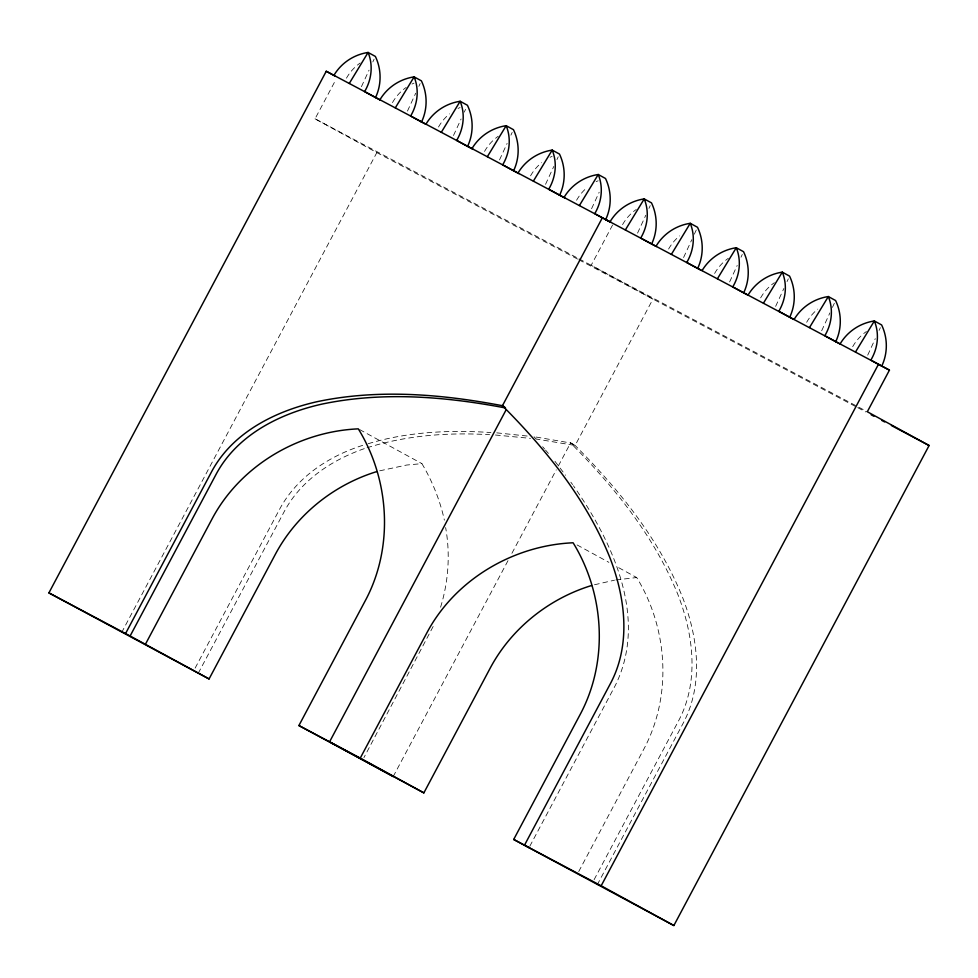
<?xml version="1.0" encoding="UTF-8"?>
<svg xmlns="http://www.w3.org/2000/svg" width="978" height="978" viewBox="0 0 978 978"><rect width="100%" height="100%" fill="white"/><g stroke="black" fill="none" stroke-linecap="round" stroke-linejoin="round"><path stroke-width="0.73" stroke-dasharray="4.89 3.67" d="M440.589 607.204C448.486 581.555 450.381 554.013 445.638 527.582M361.432 86.675L369.036 70.171M372.838 61.932L374.097 59.181M407.459 111.089L415.699 93.216M418.865 86.345L420.124 83.595M453.486 135.502L461.09 118.998M464.257 112.128L465.528 109.377M499.514 159.915L507.117 143.411M510.919 135.16L512.179 132.409M545.541 184.329L553.78 166.456M556.947 159.573L558.206 156.822M591.568 208.73L599.172 192.238M637.558 233.119L645.786 215.246M648.952 208.375L650.223 205.624M683.585 257.532L691.813 239.659M694.343 234.158L696.25 230.038M729.612 281.945L737.204 265.441M741.006 257.202L742.278 254.451M775.64 306.358L783.867 288.486M787.033 281.615L788.305 278.864M821.667 330.772L829.894 312.899M832.425 307.398L834.332 303.278M867.694 355.185L875.286 338.681M879.088 330.43L880.359 327.679M433.144 626.482L363.926 757.644M577.521 259.06L376.823 152.605L315.038 118.815L335.723 79.903M121.59 632.632L376.823 152.605M195.123 668.121L280.001 508.499C297.923 475.626 331.566 454.428 366.762 444.11M198.241 673.292L284.549 510.981C301.444 479.746 332.703 459.403 365.625 448.181M612.583 225.013L591.177 265.282L652.962 299.06L575.113 445.467L570.577 442.985L556.983 468.535M393.18 776.605L508.34 560.015M511.922 553.291L556.262 469.88M529.783 846.288L615.37 685.321C648.402 618.182 612.644 541.873 573.45 485.797M578.719 871.569L643.5 749.735C672.289 696.409 668.206 628.768 636.702 577.546L615.504 565.956M594.086 879.723L678.964 720.089C699.466 680.847 693.304 633.903 677.717 594.111C654.172 536.164 614.16 486.677 570.345 442.741L575.443 445.516L536.299 439.036M597.203 884.882L683.512 722.583C704.001 683.329 697.852 636.385 682.265 596.592C658.72 538.646 618.707 489.159 574.881 445.222M368.18 443.719C407.789 431.701 449.819 429.843 490.919 432.533M367.043 447.777C406.518 435.259 448.462 432.264 489.623 434.697M379.684 470.834L406.579 465.051L421.909 463.633C432.325 481.139 439.99 500.247 444.379 520.149M594.477 584.758L614.514 580.186M615.883 579.942L636.702 577.546M496.751 432.851L528.829 436.212M495.455 435.014L530.455 438.364M536.127 437.056L570.895 443.034M315.038 118.815L577.705 258.131M579.049 258.852L867.315 411.738M578.878 259.769L856.361 406.946M857.706 407.655L865.787 411.946M577.081 544.942L608.878 562.338M359.635 429.574L421.909 463.633M534.049 436.726L535.968 438.951M542.668 446.738L544.575 448.963M545.528 450.076L548.401 453.401M554.954 461.298L565.553 475.235M570.846 482.203L572.607 484.526M852.694 346.677A46.651 42.983 -85.4 0 1 862.865 334.28M863.733 333.547A46.651 42.983 -85.4 0 1 866.435 331.518M714.612 273.449A46.651 42.983 -85.4 0 1 724.784 261.04M725.652 260.319A46.651 42.983 -85.4 0 1 728.353 258.278M806.667 322.275A46.651 42.983 -85.4 0 1 817.706 309.134M760.639 297.862A46.651 42.983 -85.4 0 1 774.38 282.691M622.558 224.622A46.651 42.983 -85.4 0 1 636.299 209.451M668.585 249.035A46.651 42.983 -85.4 0 1 679.624 235.906M346.444 78.179A46.651 42.983 -85.4 0 1 360.185 63.008M484.526 151.419A46.651 42.983 -85.4 0 1 494.685 139.01M495.565 138.277A46.651 42.983 -85.4 0 1 498.267 136.248M392.471 102.592A46.651 42.983 -85.4 0 1 406.212 87.421M412.007 84.047A46.651 42.983 -85.4 0 1 414.036 83.13M438.499 127.006A46.651 42.983 -85.4 0 1 449.538 113.876M458.034 108.46A46.651 42.983 -85.4 0 1 460.063 107.543M576.58 200.233A46.651 42.983 -85.4 0 1 586.751 187.837M596.115 181.688A46.651 42.983 -85.4 0 1 598.145 180.783M530.553 175.82A46.651 42.983 -85.4 0 1 541.592 162.69M550.088 157.275A46.651 42.983 -85.4 0 1 552.118 156.37"/><path stroke-width="1.47" d="M376.738 471.604C333.889 484.758 296.334 514.721 275.283 554.44L209.072 678.952L48.9 592.888L326.249 71.26L889.442 370.136L867.315 411.738L929.1 445.516L673.866 925.543L513.694 839.466L579.905 714.955C608.683 661.629 604.612 594.001 573.108 542.778C512.985 545.406 454.611 579.856 426.481 633.585L360.271 758.097L423.865 792.877L490.076 668.365C511.127 628.646 548.682 598.67 591.531 585.529M209.072 678.952L125.563 633.536L211.859 471.237C232.96 432.264 275.344 411.102 317.055 401.701C378.303 388.731 441.763 394.122 502.753 405.772M130.098 636.03L216.407 473.719C237.507 434.758 279.879 413.584 321.603 404.183C382.227 391.371 445.063 396.457 505.479 407.948M145.477 644.172L211.676 519.66C239.818 465.944 298.192 431.481 358.315 428.853C389.806 480.076 393.889 547.704 365.112 601.03L298.901 725.554L423.865 792.877M602.399 217.715L502.435 405.723L504.697 406.958M506.262 409.55L329.586 741.825L393.18 776.605M673.866 925.543L601.177 885.799L878.537 364.171M349.268 83.46L368.095 52.457L375.369 56.431A46.651 45.086 81.2 0 1 375.515 97.568L364.611 91.602A46.651 42.934 -37.7 0 0 368.095 52.457A46.651 45.025 -24 0 0 333.926 75.33M395.295 107.873L414.122 76.871L421.396 80.844A46.651 45.086 81.2 0 1 421.542 121.969L410.638 116.015A46.651 42.934 -37.7 0 0 414.122 76.871A46.651 45.025 -24 0 0 379.953 99.732M441.322 132.287L460.149 101.284L467.423 105.257A46.651 45.086 81.2 0 1 467.57 146.382L456.665 140.429A46.651 42.934 -37.7 0 0 460.149 101.284A46.651 45.025 -24 0 0 425.98 124.145M487.35 156.7L506.176 125.685L513.45 129.671A46.651 45.086 81.2 0 1 513.597 170.795L519 173.668M533.377 181.113L552.203 150.099L559.477 154.072A46.651 45.086 81.2 0 1 559.624 195.209L548.719 189.243A46.651 42.934 -37.7 0 0 552.203 150.099A46.651 45.025 -24 0 0 518.034 172.972M579.404 205.527L598.243 174.512L605.504 178.485A46.651 45.086 81.2 0 1 605.651 219.622M625.382 229.903L644.221 198.901L651.482 202.874A46.651 45.086 81.2 0 1 651.629 244.011L640.724 238.045A46.651 42.934 -37.7 0 0 644.221 198.901A46.651 45.025 -24 0 0 610.04 221.774M671.409 254.317L690.248 223.314L697.51 227.287A46.651 45.086 81.2 0 1 697.656 268.424L686.752 262.459A46.651 42.934 -37.7 0 0 690.248 223.314A46.651 45.025 -24 0 0 656.067 246.187M717.436 278.73L736.275 247.727L743.537 251.701A46.651 45.086 81.2 0 1 743.683 292.838L732.779 286.872A46.651 42.934 -37.7 0 0 736.275 247.727A46.651 45.025 -24 0 0 702.094 270.6M763.463 303.143L782.302 272.141L789.564 276.114A46.651 45.086 81.2 0 1 789.711 317.239L793.794 319.415M809.491 327.557L828.329 296.554L835.591 300.527A46.651 45.086 81.2 0 1 835.738 341.652L824.833 335.699A46.651 42.934 -37.7 0 0 828.329 296.554A46.651 45.025 -24 0 0 794.148 319.415M855.518 351.97L874.356 320.955L881.618 324.94A46.651 45.086 81.2 0 1 881.765 366.065L870.86 360.1A46.651 42.934 -37.7 0 0 874.356 320.955A46.651 45.025 -24 0 0 840.175 343.828M374.867 97.225L380.259 100.086M420.674 121.516L426.066 124.377M466.469 145.808L473.205 149.377M559.416 195.099L564.807 197.959M605.211 219.39L610.602 222.25M652.363 244.39L656.397 246.542M698.158 268.681L700.859 270.111M743.965 292.972L747.999 295.124M835.554 341.554L839.601 343.706M881.361 365.845L889.442 370.136M871.178 414.806L873.867 416.225M881.948 420.516L884.65 421.946M891.386 425.516L929.1 445.516M48.9 592.888L125.563 633.536M298.901 725.554L360.271 758.097M513.694 839.466L601.177 885.799M789.711 317.239L778.806 311.285A46.651 42.934 -37.7 0 0 782.302 272.141A46.651 45.025 -24 0 0 748.121 295.001M610.871 222.348L594.746 213.656A46.651 42.934 -37.7 0 0 598.243 174.512A46.651 45.025 -24 0 0 564.061 197.385M513.597 170.795L502.692 164.83A46.651 42.934 -37.7 0 0 506.176 125.685A46.651 45.025 -24 0 0 472.007 148.558M326.249 71.26L334.733 75.893M529.061 847.62L524.526 845.139L610.822 682.827C631.323 643.585 625.162 596.641 609.575 556.849C586.03 498.902 546.017 449.415 502.203 405.479"/></g></svg>
